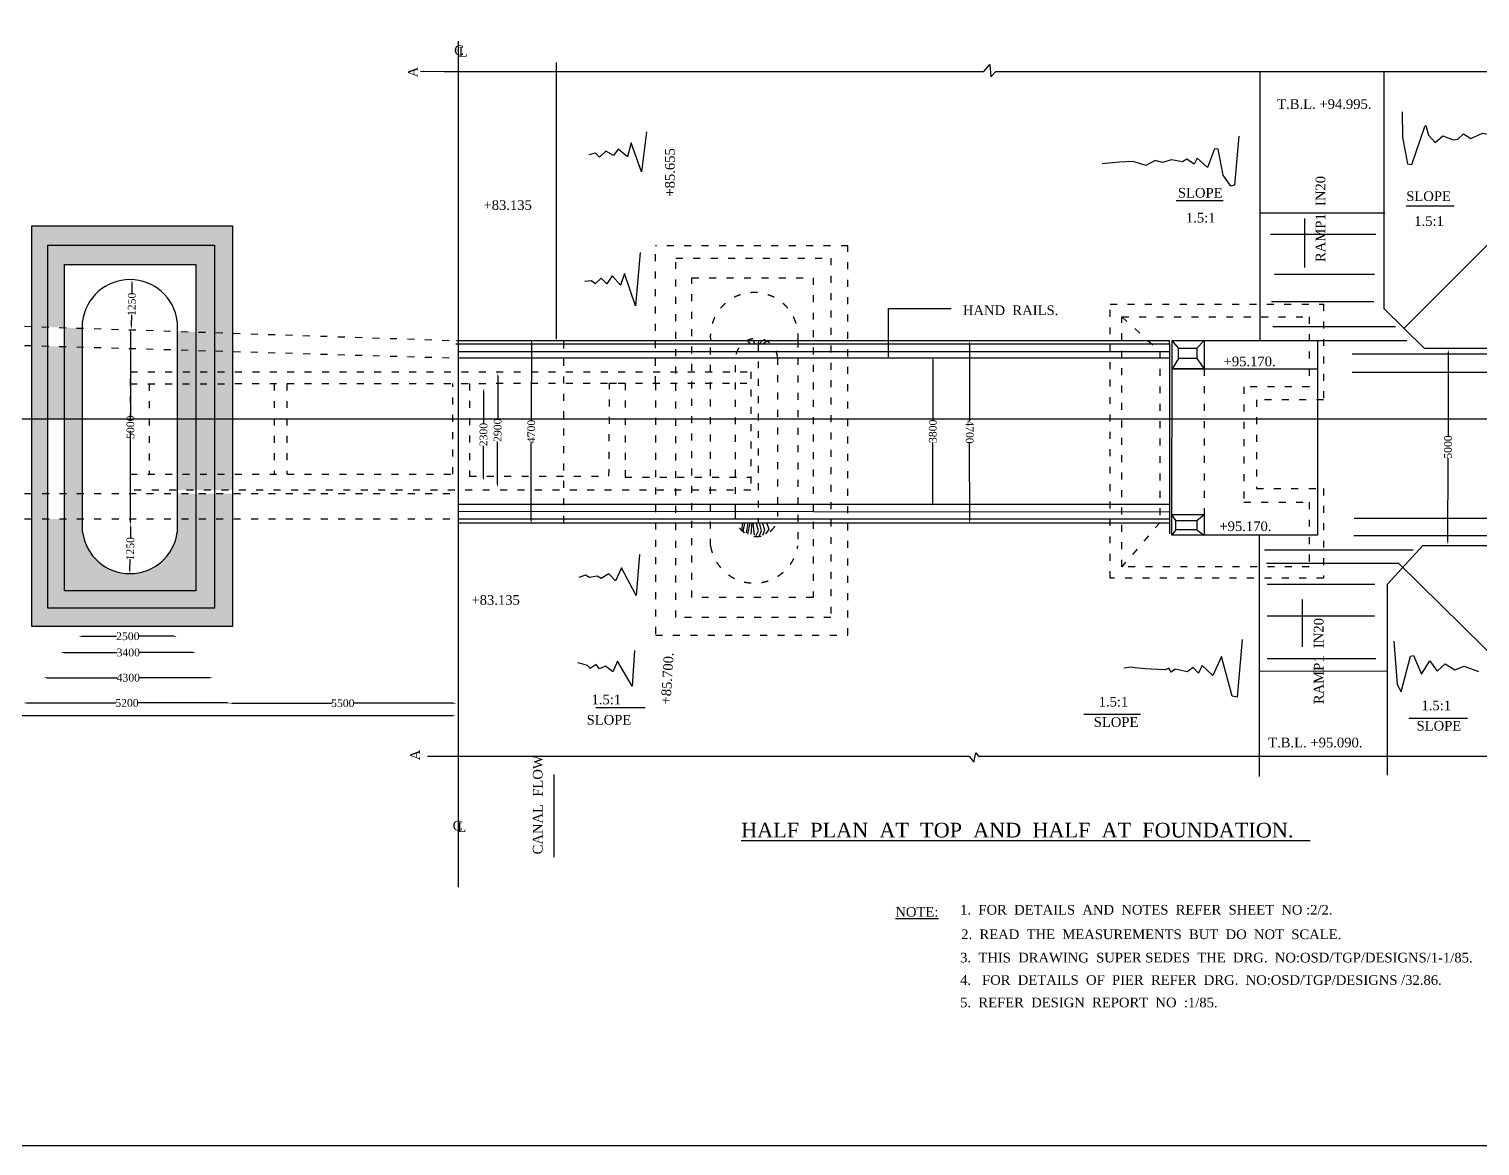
# Model space of a CAD drawing. Header units: millimetres. Extents: x 1884 to 90463, y -66 to 48732.
# Drawn here: x 21317 to 58800, y -66 to 28792 of the extents above; entities that cross this region are included whole.
import ezdxf

# ---------------------------------------------------------------- set-up
doc = ezdxf.new("R2010")
doc.units = ezdxf.units.MM
doc.linetypes.add('ACAD_ISO03W100', pattern=[30, 12, -18])
for name, color, linetype in [('DIM', 5, 'Continuous'), ('DOT LINE', 3, 'Continuous'), ('dwg', 20, 'Continuous'), ('HATCH', 2, 'Continuous'), ('TEXT', 7, 'Continuous')]:
    doc.layers.add(name, color=color, linetype=linetype)
doc.layers.add('TITLE', color=7, linetype='Continuous', lineweight=30)
doc.styles.get("Standard").update_dxf_attribs({"font": 'TIMES.TTF', "height": 200})
doc.dimstyles.new('ISO-25', dxfattribs={"dimtxt": 200, "dimasz": 80, "dimexe": 1.265, "dimexo": 0.625, "dimtad": 0, "dimdec": 1, "dimtxsty": 'Standard', "dimcen": 2.5, "dimse1": 1, "dimse2": 1, "dimclre": 5, "dimclrt": 4, "dimadec": 0, "dimazin": 0, "dimtfac": 1, "dimtdec": 1, "dimtmove": 0, "dimatfit": 3, "dimfxl": 1, "dimarcsym": 0})

# ---------------------------------------------------------------- blocks, each defined once
blk = doc.blocks.new('*D40')
at = {"layer": 'Defpoints', "color": 0, "ltscale": 15}
for p in [(9130, 11063), (32342, 11063), (32342, 11050)]:
    blk.add_point(p, dxfattribs=at)
at = {"layer": 'DIM', "color": 0, "lineweight": -2, "ltscale": 15}
for p, q in [((9210, 11050), (18621, 11050)), ((32262, 11050), (19343, 11050))]:
    blk.add_line(p, q, dxfattribs=at)
at = {"layer": 'DIM', "color": 0, "ltscale": 15}
for points in [[(9210, 11063), (9210, 11036), (9130, 11050)], [(32262, 11063), (32262, 11036), (32342, 11050)]]:
    blk.add_solid(points, dxfattribs=at)
at = {"layer": 'DIM', "color": 4, "ltscale": 15, "insert": (18982, 11050), "char_height": 200, "attachment_point": 5}
blk.add_mtext('22760', dxfattribs=at)
blk = doc.blocks.new('*D41')
at = {"layer": 'Defpoints', "color": 0, "ltscale": 15}
for p in [(21169, 11381), (26525, 11381), (26525, 11379)]:
    blk.add_point(p, dxfattribs=at)
at = {"layer": 'DIM', "color": 0, "lineweight": -2, "ltscale": 15}
for p, q in [((21249, 11379), (23563, 11379)), ((26445, 11379), (24131, 11379))]:
    blk.add_line(p, q, dxfattribs=at)
at = {"layer": 'DIM', "color": 0, "ltscale": 15}
for points in [[(21249, 11392), (21249, 11365), (21169, 11379)], [(26445, 11392), (26445, 11365), (26525, 11379)]]:
    blk.add_solid(points, dxfattribs=at)
at = {"layer": 'DIM', "color": 4, "ltscale": 15, "insert": (23847, 11379), "char_height": 200, "attachment_point": 5}
blk.add_mtext('5200', dxfattribs=at)
blk = doc.blocks.new('*D42')
at = {"layer": 'Defpoints', "color": 0, "ltscale": 15}
for p in [(26485, 11372), (32361, 11372), (32361, 11372)]:
    blk.add_point(p, dxfattribs=at)
at = {"layer": 'DIM', "color": 0, "lineweight": -2, "ltscale": 15}
for p, q in [((26565, 11372), (29139, 11372)), ((32281, 11372), (29707, 11372))]:
    blk.add_line(p, q, dxfattribs=at)
at = {"layer": 'DIM', "color": 0, "ltscale": 15}
for points in [[(26565, 11385), (26565, 11359), (26485, 11372)], [(32281, 11385), (32281, 11359), (32361, 11372)]]:
    blk.add_solid(points, dxfattribs=at)
at = {"layer": 'DIM', "color": 4, "ltscale": 15, "insert": (29423, 11372), "char_height": 200, "attachment_point": 5}
blk.add_mtext('5500', dxfattribs=at)
blk = doc.blocks.new('*D43')
at = {"layer": 'Defpoints', "color": 0, "ltscale": 15}
for p in [(21696, 12037), (26068, 12037), (26068, 12032)]:
    blk.add_point(p, dxfattribs=at)
at = {"layer": 'DIM', "color": 0, "lineweight": -2, "ltscale": 15}
for p, q in [((21776, 12032), (23594, 12032)), ((25988, 12032), (24170, 12032))]:
    blk.add_line(p, q, dxfattribs=at)
at = {"layer": 'DIM', "color": 0, "ltscale": 15}
for points in [[(21776, 12046), (21776, 12019), (21696, 12032)], [(25988, 12046), (25988, 12019), (26068, 12032)]]:
    blk.add_solid(points, dxfattribs=at)
at = {"layer": 'DIM', "color": 4, "ltscale": 15, "insert": (23882, 12032), "char_height": 200, "attachment_point": 5}
blk.add_mtext('4300', dxfattribs=at)
blk = doc.blocks.new('*D44')
at = {"layer": 'Defpoints', "color": 0, "ltscale": 15}
for p in [(22132, 12680), (25629, 12684), (25629, 12680)]:
    blk.add_point(p, dxfattribs=at)
at = {"layer": 'DIM', "color": 0, "lineweight": -2, "ltscale": 15}
for p, q in [((22212, 12684), (23596, 12684)), ((25549, 12684), (24165, 12684))]:
    blk.add_line(p, q, dxfattribs=at)
at = {"layer": 'DIM', "color": 0, "ltscale": 15}
for points in [[(22212, 12698), (22212, 12671), (22132, 12684)], [(25549, 12698), (25549, 12671), (25629, 12684)]]:
    blk.add_solid(points, dxfattribs=at)
at = {"layer": 'DIM', "color": 4, "ltscale": 15, "insert": (23881, 12684), "char_height": 200, "attachment_point": 5}
blk.add_mtext('3400', dxfattribs=at)
blk = doc.blocks.new('*D45')
at = {"layer": 'Defpoints', "color": 0, "ltscale": 15}
for p in [(22596, 13115), (25142, 13115), (25142, 13102)]:
    blk.add_point(p, dxfattribs=at)
at = {"layer": 'DIM', "color": 0, "lineweight": -2, "ltscale": 15}
for p, q in [((22676, 13102), (23581, 13102)), ((25062, 13102), (24156, 13102))]:
    blk.add_line(p, q, dxfattribs=at)
at = {"layer": 'DIM', "color": 0, "ltscale": 15}
for points in [[(22676, 13115), (22676, 13088), (22596, 13102)], [(25062, 13115), (25062, 13088), (25142, 13102)]]:
    blk.add_solid(points, dxfattribs=at)
at = {"layer": 'DIM', "color": 4, "ltscale": 15, "insert": (23869, 13102), "char_height": 200, "attachment_point": 5}
blk.add_mtext('2500', dxfattribs=at)
blk = doc.blocks.new('*D50')
at = {"layer": 'Defpoints', "color": 0, "ltscale": 15}
for p in [(23976, 22315), (23976, 22315), (23966, 21040)]:
    blk.add_point(p, dxfattribs=at)
at = {"layer": 'DIM', "color": 0, "lineweight": -2, "ltscale": 15}
for p, q in [((23975, 22235), (23973, 21951)), ((23966, 21120), (23969, 21404))]:
    blk.add_line(p, q, dxfattribs=at)
at = {"layer": 'DIM', "color": 0, "ltscale": 15}
for points in [[(23962, 22235), (23989, 22235), (23976, 22315)], [(23953, 21121), (23980, 21120), (23966, 21040)]]:
    blk.add_solid(points, dxfattribs=at)
at = {"layer": 'DIM', "color": 4, "ltscale": 15, "insert": (23971, 21678), "char_height": 200, "attachment_point": 5, "rotation": 89.5474}
blk.add_mtext('1250', dxfattribs=at)
blk = doc.blocks.new('*D51')
at = {"layer": 'Defpoints', "color": 0, "ltscale": 15}
for p in [(23966, 21040), (23937, 15968), (23966, 15968)]:
    blk.add_point(p, dxfattribs=at)
at = {"layer": 'DIM', "color": 0, "lineweight": -2, "ltscale": 15}
for p, q in [((23937, 20960), (23937, 18788)), ((23937, 16048), (23937, 18220))]:
    blk.add_line(p, q, dxfattribs=at)
at = {"layer": 'DIM', "color": 0, "ltscale": 15}
for points in [[(23923, 20960), (23950, 20960), (23937, 21040)], [(23923, 16048), (23950, 16048), (23937, 15968)]]:
    blk.add_solid(points, dxfattribs=at)
at = {"layer": 'DIM', "color": 4, "ltscale": 15, "insert": (23937, 18504), "char_height": 200, "attachment_point": 5, "rotation": 90}
blk.add_mtext('5000', dxfattribs=at)
blk = doc.blocks.new('*D52')
at = {"layer": 'Defpoints', "color": 0, "ltscale": 15}
for p in [(23943, 16008), (23943, 16008), (23924, 14720)]:
    blk.add_point(p, dxfattribs=at)
at = {"layer": 'DIM', "color": 0, "lineweight": -2, "ltscale": 15}
for p, q in [((23942, 15928), (23938, 15637)), ((23925, 14800), (23929, 15091))]:
    blk.add_line(p, q, dxfattribs=at)
at = {"layer": 'DIM', "color": 0, "ltscale": 15}
for points in [[(23929, 15928), (23955, 15927), (23943, 16008)], [(23912, 14801), (23938, 14800), (23924, 14720)]]:
    blk.add_solid(points, dxfattribs=at)
at = {"layer": 'DIM', "color": 4, "ltscale": 15, "insert": (23933, 15364), "char_height": 200, "attachment_point": 5, "rotation": 89.1307}
blk.add_mtext('1250', dxfattribs=at)
blk = doc.blocks.new('*D53')
at = {"layer": 'Defpoints', "color": 0, "ltscale": 15}
for p in [(33058, 19508), (33059, 19508), (33055, 17120)]:
    blk.add_point(p, dxfattribs=at)
at = {"layer": 'DIM', "color": 0, "lineweight": -2, "ltscale": 15}
for p, q in [((33059, 19428), (33058, 18601)), ((33057, 17200), (33058, 18026))]:
    blk.add_line(p, q, dxfattribs=at)
at = {"layer": 'DIM', "color": 0, "ltscale": 15}
for points in [[(33046, 19428), (33073, 19428), (33059, 19508)], [(33043, 17200), (33070, 17200), (33056, 17120)]]:
    blk.add_solid(points, dxfattribs=at)
at = {"layer": 'DIM', "color": 4, "ltscale": 15, "insert": (33058, 18314), "char_height": 200, "attachment_point": 5, "rotation": 89.9311}
blk.add_mtext('2300', dxfattribs=at)
blk = doc.blocks.new('*D54')
at = {"layer": 'Defpoints', "color": 0, "ltscale": 15}
for p in [(33428, 19902), (33428, 19902), (33418, 16949)]:
    blk.add_point(p, dxfattribs=at)
at = {"layer": 'DIM', "color": 0, "lineweight": -2, "ltscale": 15}
for p, q in [((33428, 19822), (33424, 18713)), ((33419, 17029), (33422, 18138))]:
    blk.add_line(p, q, dxfattribs=at)
at = {"layer": 'DIM', "color": 0, "ltscale": 15}
for points in [[(33414, 19822), (33441, 19822), (33428, 19902)], [(33405, 17029), (33432, 17029), (33418, 16949)]]:
    blk.add_solid(points, dxfattribs=at)
at = {"layer": 'DIM', "color": 4, "ltscale": 15, "insert": (33423, 18426), "char_height": 200, "attachment_point": 5, "rotation": 89.8135}
blk.add_mtext('2900', dxfattribs=at)
blk = doc.blocks.new('*D55')
at = {"layer": 'Defpoints', "color": 0, "ltscale": 15}
for p in [(34295, 20775), (34297, 20775), (34292, 16013)]:
    blk.add_point(p, dxfattribs=at)
at = {"layer": 'DIM', "color": 0, "lineweight": -2, "ltscale": 15}
for p, q in [((34295, 20695), (34292, 18682)), ((34290, 16093), (34292, 18105))]:
    blk.add_line(p, q, dxfattribs=at)
at = {"layer": 'DIM', "color": 0, "ltscale": 15}
for points in [[(34281, 20695), (34308, 20695), (34295, 20775)], [(34276, 16093), (34303, 16093), (34289, 16013)]]:
    blk.add_solid(points, dxfattribs=at)
at = {"layer": 'DIM', "color": 4, "ltscale": 15, "insert": (34292, 18394), "char_height": 200, "attachment_point": 5, "rotation": 89.937}
blk.add_mtext('4700', dxfattribs=at)
blk = doc.blocks.new('*D56')
at = {"layer": 'Defpoints', "color": 0, "ltscale": 15}
for p in [(44666, 20325), (44666, 20325), (44664, 16471)]:
    blk.add_point(p, dxfattribs=at)
at = {"layer": 'DIM', "color": 0, "lineweight": -2, "ltscale": 15}
for p, q in [((44666, 20245), (44665, 18683)), ((44664, 16551), (44665, 18114))]:
    blk.add_line(p, q, dxfattribs=at)
at = {"layer": 'DIM', "color": 0, "ltscale": 15}
for points in [[(44653, 20245), (44680, 20245), (44666, 20325)], [(44650, 16551), (44677, 16551), (44664, 16471)]]:
    blk.add_solid(points, dxfattribs=at)
at = {"layer": 'DIM', "color": 4, "ltscale": 15, "insert": (44665, 18398), "char_height": 200, "attachment_point": 5, "rotation": 89.9583}
blk.add_mtext('3800', dxfattribs=at)
blk = doc.blocks.new('*D57')
at = {"layer": 'Defpoints', "color": 0, "ltscale": 15}
for p in [(45615, 20751), (45615, 20751), (45617, 16010)]:
    blk.add_point(p, dxfattribs=at)
at = {"layer": 'DIM', "color": 0, "lineweight": -2, "ltscale": 15}
for p, q in [((45615, 20671), (45616, 18669)), ((45617, 16090), (45616, 18092))]:
    blk.add_line(p, q, dxfattribs=at)
at = {"layer": 'DIM', "color": 0, "ltscale": 15}
for points in [[(45628, 20671), (45602, 20671), (45615, 20751)], [(45630, 16090), (45604, 16090), (45617, 16010)]]:
    blk.add_solid(points, dxfattribs=at)
at = {"layer": 'DIM', "color": 4, "ltscale": 15, "insert": (45616, 18381), "char_height": 200, "attachment_point": 5, "rotation": 270.0239}
blk.add_mtext('4700', dxfattribs=at)
blk = doc.blocks.new('*D58')
at = {"layer": 'Defpoints', "color": 0, "ltscale": 15}
for p in [(57980, 20513), (57980, 20513), (57969, 15470)]:
    blk.add_point(p, dxfattribs=at)
at = {"layer": 'DIM', "color": 0, "lineweight": -2, "ltscale": 15}
for p, q in [((57980, 20433), (57975, 18275)), ((57969, 15550), (57974, 17708))]:
    blk.add_line(p, q, dxfattribs=at)
at = {"layer": 'DIM', "color": 0, "ltscale": 15}
for points in [[(57966, 20433), (57993, 20433), (57980, 20513)], [(57956, 15550), (57983, 15550), (57969, 15470)]]:
    blk.add_solid(points, dxfattribs=at)
at = {"layer": 'DIM', "color": 4, "ltscale": 15, "insert": (57975, 17992), "char_height": 200, "attachment_point": 5, "rotation": 89.8821}
blk.add_mtext('5000', dxfattribs=at)

msp = doc.modelspace()

# ---------------------------------------------------------------- hatches: boundary and pattern name
at = {"layer": 'HATCH', "ltscale": 15}
h = msp.add_hatch(dxfattribs=at)
h.set_pattern_fill('AR-CONC', color=256, scale=3, style=0)
h.set_pattern_definition([(50, (0, 0), (546.554, -47.8173), [57.15, -628.65]), (355, (0, 0), (-105.7285, 573.17), [45.72, -502.92]), (100.451, (45.55, -4), (440.8275, 525.35), [48.57, -534.27]), (46.1842, (0, 152.4), (813.237, -126.127), [85.725, -942.975]), (96.6356, (67.8, 141.9), (712.213, 742.277), [72.855, -801.405]), (351.184, (0, 152.4), (712.214, 742.275), [68.58, -754.38]), (21, (76.2, 114.3), (454.8446, -306.7966), [57.15, -628.65]), (326, (76.2, 114.3), (185.406, 552.564), [45.72, -502.92]), (71.4514, (114.1, 88.73), (640.2495, 245.7686), [48.57, -534.27]), (37.5, (0, 0), (9.2658, 253.6651), [0, -496.824, 0, -510.54, 0, -504.825]), (7.5, (0, 0), (200.459, 300.5417), [0, -291.084, 0, -485.394, 0, -192.405]), (327.5, (-169.93, 0), (406.7718, -17.18623), [0, -190.5, 0, -594.36, 0, -788.67]), (317.5, (-246.13, 0), (444.3875, 76.2795), [0, -247.65, 0, -394.716, 0, -560.07])])
h.paths.add_polyline_path([(69695.43, 19072.56), (69167.69, 19072.56), (69167.69, 16778.26), (69695.43, 16778.26)])
h.paths.add_polyline_path([(69167.69, 20212.44), (67898.53, 20212.44), (67898.53, 19968.32), (68717.3, 19968.32), (68717.3, 19710.09), (68912.08, 19710.09), (69041.48, 19710.09), (69041.48, 15989.01), (68630.87, 15989.01), (68630.87, 15710.43), (67825.8, 15710.43), (67825.8, 15456.22), (69024.23, 15456.22), (69167.69, 15456.22)])
h.paths.add_polyline_path([(70157.22, 16778.26), (69167.69, 16778.26), (69167.69, 15456.22), (69401.01, 15456.22), (69501.42, 16450.94), (70157.22, 16450.94)])
h.paths.add_polyline_path([(70157.22, 19377.63), (69535.47, 19377.63), (69443.44, 20212.44), (69289.22, 20212.44), (69167.69, 20212.44), (69167.69, 19072.56), (69695.43, 19072.56), (70157.22, 19072.56)])
h.paths.add_polyline_path([(22700.41, 18717.38), (22236.13, 18717.38), (22236.13, 16787.14), (22700.41, 16787.18)])
h.paths.add_polyline_path([(22700.41, 16787.18), (22236.13, 16787.14), (22236.13, 16136.15), (22700.41, 16136.15)])
h.paths.add_polyline_path([(22700.41, 15792.93), (22700.41, 16136.15), (22236.13, 16136.15), (22236.13, 14275.48), (25626.62, 14275.48), (25626.62, 16136.15), (25147.04, 16136.15), (25147.04, 15792.93, -0.87670863)], flags=17)
h.paths.add_polyline_path([(26104.65, 16136.15), (25626.62, 16136.15), (25626.62, 14275.48), (22236.13, 14275.48), (22236.13, 16136.15), (21805.55, 16136.15), (21805.55, 13829.21), (26104.65, 13829.21)], flags=17)
h.paths.add_polyline_path([(26574.02, 16136.15), (26104.65, 16136.15), (26104.65, 13829.21), (21805.55, 13829.21), (21805.55, 16136.15), (21390.04, 16136.15), (21390.04, 13358.93), (26574.02, 13358.93)])
h.paths.add_polyline_path([(21805.55, 18717.38), (21390.04, 18717.38), (21390.04, 16787.07), (21805.55, 16787.11)])
h.paths.add_polyline_path([(21805.55, 16787.11), (21390.04, 16787.07), (21390.04, 16136.15), (21805.55, 16136.15)])
h.paths.add_polyline_path([(21805.55, 20599.27), (21390.04, 20611.3), (21390.04, 18717.38), (21805.55, 18717.38)])
h.paths.add_polyline_path([(22236.13, 20586.81), (21805.55, 20599.27), (21805.55, 18717.38), (22236.13, 18717.38)])
h.paths.add_polyline_path([(22700.41, 20573.37), (22236.13, 20586.81), (22236.13, 18717.38), (22700.41, 18717.38)])
h.paths.add_polyline_path([(21805.55, 23207.78), (26104.65, 23207.78), (26104.65, 20948.8), (26574.02, 20933.22), (26574.02, 23708.1), (21390.04, 23708.1), (21390.04, 21105.19), (21805.55, 21091.41)])
h.paths.add_polyline_path([(22236.13, 22711.72), (25626.62, 22711.72), (25626.62, 20964.65), (26104.65, 20948.8), (26104.65, 23207.78), (21805.55, 23207.78), (21805.55, 21091.41), (22236.13, 21077.13)], flags=17)
h.paths.add_polyline_path([(21805.55, 21091.41), (21390.04, 21105.19), (21390.04, 20611.3), (21805.55, 20599.27)])
h.paths.add_polyline_path([(22700.41, 21061.72), (22236.13, 21077.13), (22236.13, 20586.81), (22700.41, 20573.37)])
h.paths.add_polyline_path([(25626.62, 20964.65), (25147.04, 20980.56), (25147.04, 20502.55), (25626.62, 20488.67)])
h.paths.add_polyline_path([(26104.65, 20948.8), (25626.62, 20964.65), (25626.62, 20488.67), (26104.65, 20474.83)])
h.paths.add_polyline_path([(26574.02, 20933.22), (26104.65, 20948.8), (26104.65, 20474.83), (26574.02, 20461.24)])
h.paths.add_polyline_path([(25626.62, 20488.67), (25147.04, 20502.55), (25147.04, 19931.65), (25626.62, 19931.65)])
h.paths.add_polyline_path([(26104.65, 20474.83), (25626.62, 20488.67), (25626.62, 19931.65), (26104.65, 19931.65)])
h.paths.add_polyline_path([(26574.02, 20461.24), (26104.65, 20474.83), (26104.65, 19931.65), (26574.02, 19931.65)])
h.paths.add_polyline_path([(25626.62, 19931.65), (25147.04, 19931.65), (25147.04, 19627.17), (25626.62, 19627.78)])
h.paths.add_polyline_path([(26104.65, 19931.65), (25626.62, 19931.65), (25626.62, 19627.78), (26104.65, 19628.39)])
h.paths.add_polyline_path([(26574.02, 19931.65), (26104.65, 19931.65), (26104.65, 19628.39), (26574.02, 19628.99)])
h.paths.add_polyline_path([(25626.62, 19627.78), (25147.04, 19627.17), (25147.04, 18717.38), (25626.62, 18717.38)])
h.paths.add_polyline_path([(26104.65, 19628.39), (25626.62, 19627.78), (25626.62, 18717.38), (26104.65, 18717.38)])
h.paths.add_polyline_path([(26574.02, 19628.99), (26104.65, 19628.39), (26104.65, 18717.38), (26574.02, 18717.38)])
h.paths.add_polyline_path([(25626.62, 18717.38), (25147.04, 18717.38), (25147.04, 17294.77), (25626.62, 17294.77)])
h.paths.add_polyline_path([(26104.65, 18717.38), (25626.62, 18717.38), (25626.62, 17294.77), (26104.65, 17294.77)])
h.paths.add_polyline_path([(26574.02, 18717.38), (26104.65, 18717.38), (26104.65, 17294.77), (26574.02, 17294.77)])
h.paths.add_polyline_path([(25626.62, 17294.77), (25147.04, 17294.77), (25147.04, 16879.46), (25626.62, 16879.46)])
h.paths.add_polyline_path([(26104.65, 17294.77), (25626.62, 17294.77), (25626.62, 16879.46), (26104.65, 16879.46)])
h.paths.add_polyline_path([(26574.02, 17294.77), (26104.65, 17294.77), (26104.65, 16879.46), (26574.02, 16879.46)])
h.paths.add_polyline_path([(25626.62, 16787.42), (25147.04, 16787.38), (25147.04, 16136.15), (25626.62, 16136.15)])
h.paths.add_polyline_path([(26104.65, 16787.46), (25626.62, 16787.42), (25626.62, 16136.15), (26104.65, 16136.15)])
h.paths.add_polyline_path([(26574.02, 16787.5), (26104.65, 16787.46), (26104.65, 16136.15), (26574.02, 16136.15)])

# ---------------------------------------------------------------- linework, layer by layer
at = {"layer": 'DOT LINE', "linetype": 'ACAD_ISO03W100', "ltscale": 15}
for points in [[(37501.83, 19642.89), (37501.83, 13134.5), (42473.24, 13134.5), (42473.24, 23194.02), (37501.83, 23194.02)], [(37501.83, 19642.89), (37501.83, 23194.02)], [(9503.92, 21499.49), (32357.06, 20741.38)], [(54760.69, 16922.44), (54760.69, 14604), (49244.96, 14604), (49244.96, 21682.83), (54760.69, 21682.83), (54760.69, 19209.78)], [(54389.86, 16564.88), (54389.86, 14900.74), (49547.6, 14900.74), (49547.6, 21358.95), (54389.86, 21358.95), (54389.86, 19543.49)], [(49547.6, 21358.95), (50532, 20459.88), (50529.15, 16036.76), (49547.6, 14900.74)], [(9503.92, 20955.37), (32366.89, 20293.56)], [(35127.41, 20716.76), (35127.41, 15999.48)], [(38922.18, 15436.24), (38922.18, 20741.38)], [(40153.88, 20655.71), (40157.44, 16036.76)], [(41179.01, 20741.38), (41179.01, 15436.24)], [(39566.03, 16328.51), (39566.03, 20299.67)], [(40656.76, 20299.67), (40656.76, 16328.51)], [(23937.3, 19931.65), (39966.83, 19931.65), (39966.83, 16879.46), (23934.2, 16879.46), (23934.2, 20040.65)], [(51675.3, 20010.7), (51675.3, 15714.18)], [(23934.2, 19625.63), (39966.83, 19646.03)], [(23934.2, 17294.77), (32262.03, 17294.77), (32262.03, 19636.22)], [(24418.03, 19626.24), (24418.03, 17274.32)], [(27648.99, 19630.35), (27648.99, 17294.77)], [(27980.22, 19630.78), (27980.22, 17294.77)], [(32694.4, 19636.77), (32694.4, 17240.27), (36299.37, 17240.27), (36316.75, 19641.38), (36713.65, 19641.89), (36713.65, 17215.04), (39966.83, 17215.04)], [(54389.86, 19543.49), (52700.61, 19543.49), (52700.61, 16564.88), (54389.86, 16564.88)], [(54760.69, 19209.78), (53026.72, 19209.78), (53026.72, 16922.44), (54760.69, 16922.44)], [(9503.92, 16786.11), (32395.14, 16787.97)], [(9503.92, 16136.15), (32395.14, 16136.15)]]:
    msp.add_lwpolyline(points, dxfattribs=at)
for points in [[(38027.82, 22867.44), (42029.08, 22867.44), (42029.08, 13591.58), (38027.82, 13591.58)], [(38437.74, 22362.56), (41573.7, 22362.56), (41573.7, 14107.97), (38437.74, 14107.97)]]:
    msp.add_lwpolyline(points, close=True, dxfattribs=at)
for centre, radius, start, end in [((40050.59, 20849.3), 1133.56, 354.536876, 185.463124), ((40111.4, 20250.53), 547.57, 5.149036, 174.850964), ((40111.4, 16234.49), 553.41, 170.218417, 9.781583), ((40050.59, 15620.57), 1143.37, 189.277731, 350.722269)]:
    msp.add_arc(centre, radius, start, end, dxfattribs=at)
at = {"layer": 'dwg', "ltscale": 15}
for points in [[(32400.44, 28474.07), (32400.44, 6624.35)], [(34940.01, 20774.55), (34940.01, 27927.39)], [(45979.58, 27692.49), (46136.07, 27874.03), (46164.84, 27557.91), (46293.61, 27692.49)], [(32047.71, 27692.49), (45979.58, 27692.49)], [(46293.61, 27692.49), (65719.45, 27692.49)], [(53117.77, 20741.38), (53117.77, 27692.49)], [(56315.63, 27692.49), (56315.63, 21574.45), (57361.21, 20547.59), (62404.03, 20547.59)], [(56838.42, 21061.02), (60793.02, 25016.03)], [(53117.77, 24041.46), (56345.63, 24041.46)], [(53384.87, 23487.35), (56113.55, 23487.35)], [(53496.01, 22459.94), (56071.23, 22459.94)], [(53413.93, 21753.81), (56060.46, 21753.81)], [(22700.41, 15792.93), (22700.41, 21232.32)], [(25147.04, 21232.32), (25147.04, 15792.93)], [(53448.51, 21106.31), (56614.59, 21106.31)], [(32341.77, 20655.71), (50783.32, 20655.71), (50783.32, 15747.47)], [(32357.06, 20741.38), (50783.32, 20741.38)], [(50783.32, 20655.71), (50783.32, 20741.38)], [(51012.85, 20550.02), (50844.19, 20741.38)], [(51486.61, 20550.02), (51675.3, 20741.38)], [(53409.73, 20741.38), (56911.48, 20741.38)], [(32400.44, 20459.88), (50783.32, 20459.88)], [(32400.44, 20299.67), (50783.32, 20299.67)], [(51012.85, 20279.54), (50844.19, 20010.7)], [(51486.61, 20279.54), (51675.3, 20010.7)], [(55501.64, 20396.52), (62404.03, 20396.52)], [(50843.68, 20010.7), (54605.89, 20010.7)], [(55498.22, 19928.73), (62404.03, 19928.73)], [(6967.74, 18717.38), (64230.04, 18717.38)], [(32400.44, 16516.26), (50783.32, 16516.26)], [(32395.14, 16136.15), (50783.32, 16136.15)], [(32400.44, 16338.15), (50783.32, 16316.68)], [(50942.06, 16097.86), (50841.02, 16246.01)], [(51486.57, 16097.86), (51675.3, 16246.01)], [(55547.01, 16155.42), (62404.03, 16155.42)], [(32400.44, 16036.76), (50783.32, 16036.76)], [(50942.06, 15856.31), (50841.02, 15714.18)], [(51486.57, 15856.31), (51675.3, 15714.18)], [(53095.92, 15714.18), (53095.92, 9482.77)], [(55541.46, 15707.54), (62404.03, 15707.54)], [(56415.25, 9514.69), (56415.25, 14449.21), (57322.01, 15448.95), (62312.01, 15448.95)], [(53231.8, 15340.17), (57073.78, 15340.17)], [(53285.05, 14991.02), (56694.92, 14991.02), (60564.82, 11183.25)], [(53302.29, 14450.91), (56084.81, 14450.91)], [(53301, 13631.28), (56073.04, 13631.28)], [(53301.07, 12527.72), (56109.05, 12527.72)], [(53095.92, 12206.58), (56415.25, 12203.3)], [(31759.5, 10005.2), (45606.27, 10005.2)], [(45606.27, 10005.2), (45721.75, 9848.16), (45775.78, 10089.67), (45844.23, 10005.2)], [(45844.23, 10005.2), (63521.89, 10005.2)]]:
    msp.add_lwpolyline(points, dxfattribs=at)
for points in [[(21390.04, 23708.1), (26574.02, 23708.1), (26574.02, 13358.93), (21390.04, 13358.93)], [(21805.55, 23207.78), (26104.65, 23207.78), (26104.65, 13829.21), (21805.55, 13829.21)], [(22236.13, 22711.72), (25626.62, 22711.72), (25626.62, 14275.48), (22236.13, 14275.48)], [(50844.19, 20741.38), (54605.89, 20741.38), (54605.89, 15714.18), (50840.64, 15714.18), (50844.19, 20741.38)], [(50844.19, 20741.38), (51675.3, 20741.38), (51675.3, 20010.7), (50844.19, 20010.7)], [(51012.85, 20550.02), (51486.61, 20550.02), (51486.61, 20279.54), (51012.85, 20279.54)], [(50841.02, 16246.01), (51675.3, 16246.01), (51675.3, 15714.18), (50841.02, 15714.18)], [(50942.06, 16097.86), (51486.57, 16097.86), (51486.57, 15856.31), (50942.06, 15856.31)]]:
    msp.add_lwpolyline(points, close=True, dxfattribs=at)
for centre, radius, start, end in [((23923.72, 21083.97), 1232.28, 6.914747, 173.085253), ((23923.72, 15954.36), 1233.92, 187.517351, 352.482649)]:
    msp.add_arc(centre, radius, start, end, dxfattribs=at)
at = {"layer": 'HATCH', "ltscale": 15}
for points in [[(56790.83, 26648.71), (56795.45, 25993.92), (56929.33, 25312.71), (57041.4, 25291.23), (57376.38, 26277.49), (57404.18, 26295.99), (57471.11, 26045.56), (57638.54, 25857.88), (57837.28, 26036.04), (58110.01, 25928.6), (58228.43, 25946.28), (58372.72, 26083.64), (58563.54, 25959.88), (58862.02, 26100), (59112.48, 26061.92), (59373.83, 26110.88)], [(37266.78, 26136.99), (37142.34, 25104.97), (36873.5, 25854.8), (36781.65, 25485.48), (36535.21, 25684.69), (36418.12, 25523.83), (36218.73, 25637.98), (36055.19, 25483.54), (35952.13, 25582.02), (35777.39, 25541.73)], [(52571.59, 26022.82), (52461.77, 24758.34), (52359.97, 24731.17), (52170.04, 25017.05), (52034.21, 25689.29), (51939.2, 25699.37), (51756.97, 25212.76), (51498.03, 25455.91), (51420.68, 25297.22), (51222.84, 25426.89), (51115.11, 25360.65), (50831.63, 25410.29), (50597.87, 25339.96), (50406.96, 25395.19), (50170.55, 25269.59), (49842.92, 25366.17), (49489.02, 25355.25), (49039.77, 25308.26)], [(37104.84, 23016.37), (36986.42, 21642.86), (36698.34, 22472.11), (36596.71, 22170.05), (36381.51, 22414.01), (36244.62, 22206.15), (36097.95, 22357.7), (35938.42, 22206.11), (35846.72, 22283.74), (35678.73, 22266.2)], [(39944.53, 20655.71), (39884.12, 20741.38)], [(40063.16, 20655.71), (40034.6, 20741.38)], [(40153.88, 20655.71), (40178.36, 20741.38)], [(40190.83, 20655.71), (40264.26, 20741.38)], [(40280.89, 20655.71), (40373.08, 20731.52)], [(39729.68, 15833.8), (39753.48, 16036.76)], [(39768.29, 15800.28), (39812.62, 16036.76)], [(39854.46, 15778.12), (39890.64, 16036.76)], [(39886.73, 15741.44), (39949.49, 16036.76)], [(39973.74, 15737.16), (39996.56, 16036.76)], [(40062.43, 15717.17), (40023.91, 16036.76)], [(40105.22, 15707.19), (40162.27, 15836.87), (40102.36, 16036.76)], [(40175.63, 15684.82), (40240.72, 15828.32), (40183.67, 16036.76)], [(40272.1, 15718.59), (40327.73, 15844), (40269.25, 16036.76)], [(40353.41, 15752.79), (40436.14, 15862.53), (40376.23, 16036.76)], [(37086.17, 15215.73), (36999.53, 14152.61), (36626.05, 14869.44), (36469.24, 14535.5), (36292.6, 14714.71), (36100.44, 14592.68), (35997.37, 14657.68), (35798.15, 14617.55), (35688.71, 14683.37), (35522.43, 14622.38)], [(52655.85, 13018.08), (52526.12, 11531.07), (52401.25, 11554.88), (52119.07, 12581.55), (51895.68, 12088.19), (51622.5, 12351.56), (51526.09, 12149.52), (51392.91, 12298.21), (51238.59, 12181.12), (50928.4, 12254.14), (50825.14, 12176.47), (50765.72, 12279.72), (50669.41, 12235.67), (50141.19, 12257.88), (49895, 12284.55), (49800.09, 12305.29), (49601.35, 12281.58)], [(56577.82, 12979.65), (56660.46, 11860.84), (56766.16, 11670.75), (57002.64, 12589.15), (57080.2, 12602.92), (57287.01, 12123), (57505.51, 12469.61), (57697.7, 12199.51), (57897.84, 12394.47), (58146.87, 12232.71), (58393.71, 12331.03), (58758.98, 12196.05)], [(36959.44, 12735.18), (36898.64, 11812.44), (36516.48, 12460.38), (36394.88, 12182.69), (36206.92, 12333.26), (36054.06, 12264.74), (35969.52, 12370.48), (35809.52, 12270.57), (35743.67, 12350.48), (35566.22, 12396.24), (35481.94, 12417.65)]]:
    msp.add_lwpolyline(points, dxfattribs=at)
at = {"layer": 'TITLE', "ltscale": 15}
msp.add_lwpolyline([(1884.12, 48731.91), (90462.58, 48731.91), (90462.58, -66.25), (1884.12, -66.25)], close=True, dxfattribs=at)

# ---------------------------------------------------------------- texts
at = {"layer": 'TEXT', "ltscale": 15}
for s, height, p in [('C', 250, (32298.42, 28118.08)), ('L', 250, (32417.92, 28080.56)), ('T.B.L. +94.995.', 250, (53561.22, 26728.49)), ('+83.135', 250, (33057.1, 24117.5)), ('SLOPE', 250, (50996.24, 24436.85)), ('SLOPE', 250, (56895.13, 24348.93)), ('1.5:1', 250, (51203.14, 23793.04)), ('1.5:1', 250, (57102.04, 23705.12)), ('HAND  RAILS.', 250, (45441.72, 21401.15)), ('+95.170.', 250, (52176.79, 20079.09)), ('+95.170.', 250, (52068.16, 15820.63)), ('+83.135', 250, (32746.48, 13916.38)), ('1.5:1', 250, (35848.14, 11344.65)), ('1.5:1', 250, (48949.38, 11287.07)), ('1.5:1', 250, (57288.07, 11191.05)), ('SLOPE', 250, (35721.5, 10820.28)), ('SLOPE', 250, (48822.74, 10762.7)), ('SLOPE', 250, (57161.43, 10666.68)), ('T.B.L. +95.090.', 250, (53328.49, 10232.42)), ('C', 250, (32260.23, 8084.4)), ('L', 250, (32379.73, 8046.88)), ('%%UHALF  PLAN  AT  TOP  AND  HALF  AT  FOUNDATION.   ', 380, (39712.17, 7904.39)), ('%%UNOTE:', 250, (43697.19, 5857.15)), ('1.  FOR  DETAILS  AND  NOTES  REFER  SHEET  NO :2/2.   ', 250, (45371.11, 5912.15)), ('2.  READ  THE  MEASUREMENTS  BUT  DO  NOT  SCALE.', 250, (45399.24, 5278.33)), ('3.  THIS  DRAWING  SUPER SEDES  THE  DRG.  NO:OSD/TGP/DESIGNS/1-1/85.    ', 250, (45371.11, 4676.05)), ('4.   FOR  DETAILS  OF  PIER  REFER  DRG.  NO:OSD/TGP/DESIGNS /32.86.', 250, (45371.11, 4096.96)), ('5.  REFER  DESIGN  REPORT  NO  :1/85.', 250, (45371.11, 3516))]:
    msp.add_text(s, height=height, dxfattribs=at).set_placement(p)
for s, rotation, p in [('A', 90, (31357.52, 27543.07)), ('+85.655', 90, (37997.32, 24461.16)), ('RAMP1  IN20', 90, (54804.05, 22771.34)), ('RAMP1  IN20', 90, (54757.89, 11349.16)), ('+85.700.', 86.549508, (37887.92, 11335.08)), ('A', 90, (31414.37, 9898.97)), ('CANAL  FLOW', 90, (34582.36, 7467.43))]:
    msp.add_text(s, height=250, rotation=rotation, dxfattribs=at).set_placement(p)

# ---------------------------------------------------------------- dimensions: what is measured, and where the dimension line sits
at = {"layer": 'DIM', "ltscale": 15}
for p1, p2, distance, text, picture, middle in [((23965.77, 21040.43), (23975.84, 22315.14), 0, '1250', '*D50', (23970.8, 21677.78)), ((23965.77, 21040.43), (23965.77, 15967.62), -29.18, '5000', '*D51', (23936.59, 18504.02)), ((34291.93, 16012.96), (34297.17, 20774.55), 2.43, '4700', '*D55', (34292.12, 18393.76)), ((45617.01, 16010.49), (45615.03, 20750.72), 0, '4700', '*D57', (45616.02, 18380.61)), ((44663.67, 16471.46), (44666.47, 20325.21), 0, '3800', '*D56', (44665.07, 18398.34)), ((57969.31, 15469.82), (57979.69, 20513.32), 0, '5000', '*D58', (57974.5, 17991.57)), ((33418.41, 16949.23), (33428.02, 19901.87), 0, '2900', '*D54', (33423.21, 18425.55)), ((33054.7, 17120.02), (33057.57, 19507.7), -1.75, '2300', '*D53', (33057.89, 18313.86)), ((23923.72, 14720.44), (23943.25, 16007.62), 0, '1250', '*D52', (23933.49, 15364.03)), ((22596.02, 13114.86), (25141.81, 13114.86), -13.24, '2500', '*D45', (23868.91, 13101.62)), ((22131.76, 12679.63), (25629.47, 12679.63), 4.74, '3400', '*D44', (23880.62, 12684.37)), ((21696.29, 12037.42), (26067.7, 12037.42), -5.03, '4300', '*D43', (23881.99, 12032.39)), ((21168.93, 11381.48), (26525.29, 11381.48), -2.67, '5200', '*D41', (23847.11, 11378.82)), ((26485.29, 11372.15), (32360.73, 11372.15), 0, '5500', '*D42', (29423.01, 11372.15))]:
    dim = msp.add_aligned_dim(p1=p1, p2=p2, distance=distance, text=text, dimstyle='ISO-25', dxfattribs=at)
    dim.commit()
    dim.dimension.update_dxf_attribs({"geometry": picture, "text_midpoint": middle})
dim = msp.add_linear_dim(base=(32341.67, 11049.54), p1=(9129.72, 11062.99), p2=(32341.67, 11062.99), angle=0, text='22760', dimstyle='ISO-25', dxfattribs=at)
dim.commit()
dim.dimension.update_dxf_attribs({"geometry": '*D40', "text_midpoint": (18982.11, 11049.54), "dimtype": 161})

# ---------------------------------------------------------------- leaders
for points in [[(31431.14, 27702.07), (32047.71, 27692.49)], [(50953.25, 24358.35), (52166.6, 24358.35)], [(58137.1, 24214.48), (56895.42, 24214.48)], [(54271.38, 22626.57), (54271.38, 23897.06)], [(43518.74, 20325.21), (43518.74, 21569.83), (45138.48, 21569.83)], [(54208.47, 14056.44), (54208.47, 12826.11)], [(35957.79, 11258.68), (37236.64, 11258.68)], [(48563.63, 11089.22), (50034.48, 11089.22)], [(56960.2, 10987.57), (58480.42, 10987.57)], [(31613.5, 10005.2), (31970.96, 10003.61)], [(34871.19, 9534.61), (34871.19, 7399.24)]]:
    msp.add_leader(points, dimstyle='ISO-25', override={"dimgap": 0.625, "dimtad": 0}, dxfattribs=at)

doc.saveas('drawing.dxf')
